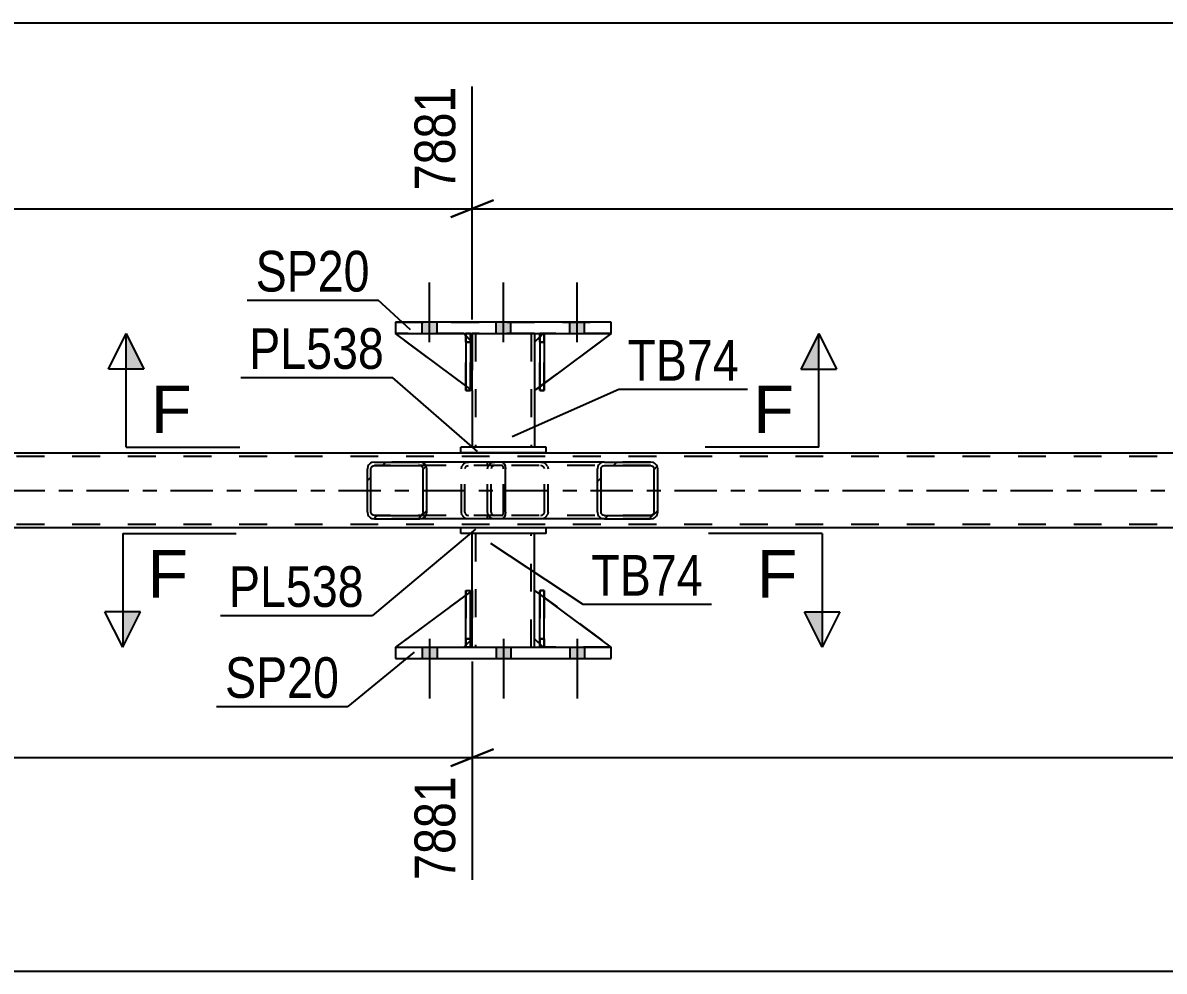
# Model space of a CAD drawing. Header units: millimetres. Extents: x 0 to 841, y 0 to 594.
# Drawn here: x 296.6 to 377.1, y 208.5 to 275.3 of the extents above; entities that cross this region are included whole.
import ezdxf

# ---------------------------------------------------------------- set-up
doc = ezdxf.new("R2010")
doc.units = ezdxf.units.MM
doc.linetypes.add('DXK_LINE_DOT2', pattern=[3.9198, 1.9599, -1.9599])
doc.linetypes.add('DXK_LINE_DOT3', pattern=[5.9187, 2.979, -0.9799, 0.9799, -0.9799])
doc.styles.add('Arial', font='ARIAL.TTF', dxfattribs={"height": 0.2})
doc.styles.add('Arial Narrow', font='ARIALN.TTF', dxfattribs={"height": 0.2})

# ---------------------------------------------------------------- blocks, each defined once
blk = doc.blocks.new('Part-318884321-20923 - 20872')
at = {"color": 7, "linetype": 'DXK_LINE_DOT2'}
for p, q in [((328.305, 249.441), (322.905, 253.441)), ((322.905, 253.441), (327.705, 253.441)), ((327.705, 253.441), (328.305, 252.841)), ((328.305, 252.841), (327.705, 253.441)), ((328.305, 252.841), (328.305, 249.441)), ((328.305, 252.841), (328.305, 252.841)), ((328.305, 252.841), (328.305, 249.441))]:
    blk.add_line(p, q, dxfattribs=at)
blk = doc.blocks.new('Part-318884321-20879 - 20872')
at = {"linetype": 'Continuous'}
h = blk.add_hatch(dxfattribs=at)
h.set_pattern_fill('', scale=0.7, style=0, pattern_type=0)
h.set_pattern_definition([(45, (325.0691, 244.1008), (-1.57154, 1.57154), [])])
h.paths.add_polyline_path([(325.107, 243.917), (325.069, 244.101), (324.96, 244.257), (324.797, 244.361), (324.605, 244.397), (321.42, 244.397), (321.228, 244.361), (321.065, 244.257), (320.956, 244.101), (320.918, 243.917), (320.918, 240.877), (320.956, 240.693), (321.065, 240.538), (321.228, 240.434), (321.42, 240.397), (324.605, 240.397), (324.797, 240.434), (324.96, 240.538), (325.069, 240.693), (325.107, 240.877)])
h.paths.add_polyline_path([(324.837, 240.785), (324.782, 240.707), (324.701, 240.655), (324.605, 240.637), (321.42, 240.637), (321.324, 240.655), (321.243, 240.707), (321.188, 240.785), (321.169, 240.877), (321.169, 243.917), (321.188, 244.009), (321.243, 244.087), (321.324, 244.139), (321.42, 244.157), (324.605, 244.157), (324.701, 244.139), (324.782, 244.087), (324.837, 244.009), (324.856, 243.917), (324.856, 240.877)])
at = {"color": 2, "linetype": 'Continuous'}
for p, q in [((320.956, 244.101), (320.918, 243.917)), ((320.918, 240.877), (320.918, 243.917)), ((321.169, 243.917), (321.188, 244.009)), ((321.169, 240.877), (321.169, 243.917)), ((321.188, 244.009), (321.243, 244.087)), ((321.42, 244.397), (321.228, 244.361)), ((321.243, 244.087), (321.324, 244.139)), ((321.324, 244.139), (321.42, 244.157)), ((321.42, 244.397), (324.605, 244.397)), ((321.42, 244.157), (324.605, 244.157)), ((330.381, 244.397), (324.605, 244.397)), ((324.797, 244.361), (324.605, 244.397)), ((324.605, 244.157), (324.701, 244.139)), ((324.701, 244.139), (324.782, 244.087)), ((324.782, 244.087), (324.837, 244.009)), ((324.837, 244.009), (324.856, 243.917)), ((324.856, 240.877), (324.856, 243.917)), ((325.107, 243.917), (325.069, 244.101)), ((325.107, 240.877), (325.107, 243.917)), ((330.381, 244.397), (330.484, 244.361)), ((330.484, 244.361), (330.572, 244.257)), ((330.572, 244.257), (330.631, 244.101)), ((330.631, 244.101), (330.651, 243.917)), ((330.651, 240.877), (330.651, 243.917)), ((320.918, 240.877), (320.956, 240.693)), ((321.188, 240.785), (321.169, 240.877)), ((321.243, 240.707), (321.188, 240.785)), ((321.324, 240.655), (321.243, 240.707)), ((321.42, 240.637), (321.324, 240.655)), ((321.42, 240.637), (324.605, 240.637)), ((324.701, 240.655), (324.605, 240.637)), ((324.782, 240.707), (324.701, 240.655)), ((324.837, 240.785), (324.782, 240.707)), ((324.856, 240.877), (324.837, 240.785)), ((325.069, 240.693), (325.107, 240.877)), ((330.572, 240.538), (330.484, 240.434)), ((330.631, 240.693), (330.572, 240.538)), ((330.651, 240.877), (330.631, 240.693)), ((321.228, 240.434), (321.42, 240.397)), ((321.42, 240.397), (324.605, 240.397)), ((324.605, 240.397), (324.797, 240.434)), ((330.381, 240.397), (324.605, 240.397)), ((330.484, 240.434), (330.381, 240.397))]:
    blk.add_line(p, q, dxfattribs=at)
at = {"color": 7, "linetype": 'DXK_LINE_DOT2'}
for p, q in [((324.605, 244.397), (321.42, 244.397)), ((330.381, 244.157), (321.42, 244.157)), ((327.543, 243.917), (327.582, 244.101)), ((327.543, 240.877), (327.543, 243.917)), ((327.814, 244.009), (327.795, 243.917)), ((327.795, 240.877), (327.795, 243.917)), ((327.868, 244.087), (327.814, 244.009)), ((327.854, 244.361), (328.046, 244.397)), ((327.868, 244.087), (327.89, 244.101)), ((327.89, 244.101), (327.95, 244.139)), ((327.95, 244.139), (328.046, 244.157)), ((329.388, 244.157), (329.388, 244.397)), ((330.432, 244.139), (330.381, 244.157)), ((330.476, 244.087), (330.432, 244.139)), ((330.506, 244.009), (330.476, 244.087)), ((330.516, 243.917), (330.506, 244.009)), ((330.516, 240.877), (330.516, 243.917)), ((330.381, 240.637), (321.42, 240.637)), ((327.582, 240.693), (327.543, 240.877)), ((327.795, 240.877), (327.814, 240.785)), ((327.814, 240.785), (327.868, 240.707)), ((327.868, 240.707), (327.89, 240.693)), ((327.89, 240.693), (327.95, 240.655)), ((327.95, 240.655), (328.046, 240.637)), ((329.388, 240.397), (329.388, 240.637)), ((330.381, 240.637), (330.432, 240.655)), ((330.432, 240.655), (330.476, 240.707)), ((330.476, 240.707), (330.506, 240.785)), ((330.506, 240.785), (330.516, 240.877)), ((324.605, 240.397), (321.42, 240.397)), ((328.046, 240.397), (327.854, 240.434))]:
    blk.add_line(p, q, dxfattribs=at)
at = {"color": 2, "linetype": 'Continuous'}
for centre, start, end in [((321.406, 243.902), 111.1941, 156.15059), ((324.619, 243.902), 23.84941, 68.8059), ((321.406, 240.892), 203.84941, 248.8059), ((324.619, 240.892), 291.1941, 336.15059)]:
    blk.add_arc(centre, 0.492, start, end, dxfattribs=at)
at = {"color": 7, "linetype": 'DXK_LINE_DOT2'}
for centre, start, end in [((328.032, 243.902), 111.1941, 156.1506), ((328.032, 240.892), 203.84941, 248.8059)]:
    blk.add_arc(centre, 0.492, start, end, dxfattribs=at)
blk = doc.blocks.new('Part-318884321-20880 - 20872')
at = {"linetype": 'Continuous'}
h = blk.add_hatch(dxfattribs=at)
h.set_pattern_fill('', scale=0.7, style=0, pattern_type=0)
h.set_pattern_definition([(45, (341.343, 244.1008), (-1.57154, 1.57154), [])])
h.paths.add_polyline_path([(341.382, 243.917), (341.343, 244.101), (341.232, 244.257), (341.067, 244.361), (340.871, 244.397), (337.636, 244.397), (337.441, 244.361), (337.275, 244.257), (337.164, 244.101), (337.125, 243.917), (337.125, 240.877), (337.164, 240.693), (337.275, 240.538), (337.441, 240.434), (337.636, 240.397), (340.871, 240.397), (341.067, 240.434), (341.232, 240.538), (341.343, 240.693), (341.382, 240.877)])
h.paths.add_polyline_path([(341.107, 240.785), (341.052, 240.707), (340.969, 240.655), (340.871, 240.637), (337.636, 240.637), (337.538, 240.655), (337.455, 240.707), (337.4, 240.785), (337.381, 240.877), (337.381, 243.917), (337.4, 244.009), (337.455, 244.087), (337.538, 244.139), (337.636, 244.157), (340.871, 244.157), (340.969, 244.139), (341.052, 244.087), (341.107, 244.009), (341.127, 243.917), (341.127, 240.877)])
at = {"color": 7, "linetype": 'DXK_LINE_DOT2'}
for p, q in [((329.388, 243.917), (329.427, 244.101)), ((329.388, 240.877), (329.388, 243.917)), ((329.663, 244.009), (329.644, 243.917)), ((329.644, 240.877), (329.644, 243.917)), ((329.718, 244.087), (329.663, 244.009)), ((329.704, 244.361), (329.899, 244.397)), ((329.801, 244.139), (329.718, 244.087)), ((329.899, 244.157), (329.801, 244.139)), ((333.134, 244.397), (329.899, 244.397)), ((340.871, 244.157), (329.899, 244.157)), ((333.134, 244.397), (333.33, 244.361)), ((333.232, 244.139), (333.134, 244.157)), ((333.315, 244.087), (333.232, 244.139)), ((333.37, 244.009), (333.315, 244.087)), ((333.39, 243.917), (333.37, 244.009)), ((333.39, 240.877), (333.39, 243.917)), ((333.606, 244.101), (333.645, 243.917)), ((333.645, 240.877), (333.645, 243.917)), ((340.871, 244.397), (337.636, 244.397)), ((329.427, 240.693), (329.388, 240.877)), ((329.644, 240.877), (329.663, 240.785)), ((329.663, 240.785), (329.718, 240.707)), ((329.718, 240.707), (329.801, 240.655)), ((329.801, 240.655), (329.899, 240.637)), ((340.871, 240.637), (329.899, 240.637)), ((333.134, 240.637), (333.232, 240.655)), ((333.232, 240.655), (333.315, 240.707)), ((333.315, 240.707), (333.37, 240.785)), ((333.37, 240.785), (333.39, 240.877)), ((333.645, 240.877), (333.606, 240.693)), ((329.899, 240.397), (329.704, 240.434)), ((333.134, 240.397), (329.899, 240.397)), ((333.33, 240.434), (333.134, 240.397)), ((340.871, 240.397), (337.636, 240.397))]:
    blk.add_line(p, q, dxfattribs=at)
at = {"color": 2, "linetype": 'Continuous'}
for p, q in [((337.636, 244.397), (330.381, 244.397)), ((337.164, 244.101), (337.125, 243.917)), ((337.125, 240.877), (337.125, 243.917)), ((337.381, 243.917), (337.4, 244.009)), ((337.381, 240.877), (337.381, 243.917)), ((337.4, 244.009), (337.455, 244.087)), ((337.636, 244.397), (337.441, 244.361)), ((337.455, 244.087), (337.538, 244.139)), ((337.538, 244.139), (337.636, 244.157)), ((337.636, 244.397), (340.871, 244.397)), ((337.636, 244.157), (340.871, 244.157)), ((341.067, 244.361), (340.871, 244.397)), ((340.871, 244.157), (340.969, 244.139)), ((340.969, 244.139), (341.052, 244.087)), ((341.052, 244.087), (341.107, 244.009)), ((341.107, 244.009), (341.127, 243.917)), ((341.127, 240.877), (341.127, 243.917)), ((341.382, 243.917), (341.343, 244.101)), ((341.382, 240.877), (341.382, 243.917)), ((337.125, 240.877), (337.164, 240.693)), ((337.4, 240.785), (337.381, 240.877)), ((337.455, 240.707), (337.4, 240.785)), ((337.538, 240.655), (337.455, 240.707)), ((337.636, 240.637), (337.538, 240.655)), ((337.636, 240.637), (340.871, 240.637)), ((340.969, 240.655), (340.871, 240.637)), ((341.052, 240.707), (340.969, 240.655)), ((341.107, 240.785), (341.052, 240.707)), ((341.127, 240.877), (341.107, 240.785)), ((341.343, 240.693), (341.382, 240.877)), ((337.636, 240.397), (330.381, 240.397)), ((337.441, 240.434), (337.636, 240.397)), ((337.636, 240.397), (340.871, 240.397)), ((340.871, 240.397), (341.067, 240.434))]:
    blk.add_line(p, q, dxfattribs=at)
at = {"color": 7, "linetype": 'DXK_LINE_DOT2'}
for centre, start, end in [((329.88, 243.896), 110.75836, 155.68009), ((333.154, 243.896), 24.32, 69.24173), ((329.88, 240.898), 204.32, 249.24173), ((333.154, 240.898), 290.75836, 335.68009)]:
    blk.add_arc(centre, 0.496, start, end, dxfattribs=at)
at = {"color": 2, "linetype": 'Continuous'}
for centre, start, end in [((337.617, 243.896), 110.75836, 155.68009), ((340.891, 243.896), 24.32001, 69.24173), ((337.617, 240.898), 204.32001, 249.24173), ((340.891, 240.898), 290.75836, 335.68009)]:
    blk.add_arc(centre, 0.496, start, end, dxfattribs=at)
blk = doc.blocks.new('Part-318884321-20915 - 20872')
at = {"color": 2, "linetype": 'Continuous'}
for p, q in [((328.305, 253.441), (328.305, 252.841)), ((332.705, 253.441), (332.705, 252.841)), ((328.305, 249.441), (328.305, 245.441)), ((332.705, 249.441), (332.705, 245.441))]:
    blk.add_line(p, q, dxfattribs=at)
at = {"color": 7, "linetype": 'DXK_LINE_DOT2'}
for p, q in [((332.705, 253.441), (328.305, 253.441)), ((328.545, 253.441), (328.545, 245.441)), ((332.465, 253.441), (332.465, 245.441)), ((328.305, 252.841), (328.305, 249.441)), ((332.705, 252.841), (332.705, 249.441)), ((332.705, 245.441), (328.305, 245.441))]:
    blk.add_line(p, q, dxfattribs=at)
blk = doc.blocks.new('Bolt-318884321-20997 - 20872')
at = {"linetype": 'Continuous'}
for points in [[(325.825, 231.361), (324.785, 231.361), (324.785, 230.561), (325.825, 230.561)], [(325.825, 231.361), (324.785, 231.361), (324.785, 230.561), (325.825, 230.561)], [(325.825, 231.361), (324.785, 231.361), (324.785, 230.561), (325.825, 230.561)], [(331.025, 231.361), (329.985, 231.361), (329.985, 230.561), (331.025, 230.561)], [(331.025, 231.361), (329.985, 231.361), (329.985, 230.561), (331.025, 230.561)], [(336.225, 231.361), (335.185, 231.361), (335.185, 230.561), (336.225, 230.561)], [(336.225, 231.361), (335.185, 231.361), (335.185, 230.561), (336.225, 230.561)], [(336.225, 231.361), (335.185, 231.361), (335.185, 230.561), (336.225, 230.561)]]:
    blk.add_hatch(color=1, dxfattribs=at).paths.add_polyline_path(points)
at = {"color": 1, "linetype": 'Continuous'}
for p, q in [((325.305, 231.961), (325.305, 227.761)), ((325.305, 231.961), (325.305, 227.761)), ((325.305, 231.961), (325.305, 227.761)), ((330.505, 231.961), (330.505, 227.761)), ((330.505, 231.961), (330.505, 227.761)), ((335.705, 231.961), (335.705, 227.761)), ((335.705, 231.961), (335.705, 227.761)), ((335.705, 231.961), (335.705, 227.761)), ((324.785, 231.361), (324.785, 230.561)), ((324.785, 231.361), (324.785, 230.561)), ((324.785, 231.361), (324.785, 230.561)), ((325.825, 231.361), (325.825, 230.561)), ((325.825, 231.361), (325.825, 230.561)), ((325.825, 231.361), (325.825, 230.561)), ((329.985, 231.361), (329.985, 230.561)), ((329.985, 231.361), (329.985, 230.561)), ((331.025, 231.361), (331.025, 230.561)), ((331.025, 231.361), (331.025, 230.561)), ((335.185, 231.361), (335.185, 230.561)), ((335.185, 231.361), (335.185, 230.561)), ((335.185, 231.361), (335.185, 230.561)), ((336.225, 231.361), (336.225, 230.561)), ((336.225, 231.361), (336.225, 230.561)), ((336.225, 231.361), (336.225, 230.561))]:
    blk.add_line(p, q, dxfattribs=at)
blk = doc.blocks.new('Part-318884321-20916 - 20872')
at = {"color": 2, "linetype": 'Continuous'}
for p, q in [((333.505, 245.441), (327.505, 245.441)), ((327.505, 245.041), (327.505, 245.441)), ((333.505, 245.041), (333.505, 245.441)), ((333.505, 245.041), (327.505, 245.041))]:
    blk.add_line(p, q, dxfattribs=at)
blk = doc.blocks.new('Part-318884321-20917 - 20872')
at = {"color": 2, "linetype": 'Continuous'}
for p, q in [((333.505, 239.761), (327.505, 239.761)), ((327.505, 239.361), (327.505, 239.761)), ((333.505, 239.361), (333.505, 239.761)), ((333.505, 239.361), (327.505, 239.361))]:
    blk.add_line(p, q, dxfattribs=at)
blk = doc.blocks.new('Part-318884321-20918 - 20872')
at = {"color": 2, "linetype": 'Continuous'}
for p, q in [((328.305, 235.361), (328.305, 239.361)), ((332.705, 235.361), (332.705, 239.361)), ((328.305, 231.361), (328.305, 231.961)), ((332.705, 231.361), (332.705, 231.961))]:
    blk.add_line(p, q, dxfattribs=at)
at = {"color": 7, "linetype": 'DXK_LINE_DOT2'}
for p, q in [((332.705, 239.361), (328.305, 239.361)), ((328.545, 239.361), (328.545, 231.361)), ((332.465, 231.361), (332.465, 239.361)), ((328.305, 231.961), (328.305, 235.361)), ((332.705, 231.961), (332.705, 235.361)), ((328.305, 231.361), (332.705, 231.361))]:
    blk.add_line(p, q, dxfattribs=at)
blk = doc.blocks.new('Part-318884321-20919 - 20872')
at = {"color": 7, "linetype": 'DXK_LINE_DOT2'}
for p, q in [((327.859, 252.841), (327.859, 253.441)), ((327.859, 253.441), (327.859, 253.441)), ((327.859, 253.441), (327.859, 249.441)), ((328.179, 253.441), (327.859, 253.441)), ((328.179, 252.841), (328.179, 253.441)), ((328.179, 249.441), (328.179, 253.441)), ((327.859, 249.441), (327.859, 252.841)), ((327.859, 252.841), (328.179, 252.841)), ((328.179, 252.841), (328.179, 249.441)), ((327.859, 249.441), (328.179, 249.441))]:
    blk.add_line(p, q, dxfattribs=at)
blk = doc.blocks.new('Part-318884321-20920 - 20872')
at = {"color": 7, "linetype": 'DXK_LINE_DOT2'}
for p, q in [((333.058, 252.841), (333.058, 253.441)), ((333.058, 253.441), (333.059, 253.441)), ((333.059, 253.441), (333.058, 249.441)), ((333.379, 253.441), (333.058, 253.441)), ((333.378, 252.841), (333.378, 253.441)), ((333.378, 249.441), (333.379, 253.441)), ((333.058, 249.441), (333.058, 252.841)), ((333.058, 252.841), (333.378, 252.841)), ((333.378, 252.841), (333.378, 249.441)), ((333.058, 249.441), (333.378, 249.441))]:
    blk.add_line(p, q, dxfattribs=at)
blk = doc.blocks.new('Part-318884321-20921 - 20872')
at = {"color": 2, "linetype": 'Continuous'}
for p, q in [((328.179, 253.441), (327.859, 253.441)), ((327.859, 253.441), (327.859, 249.441)), ((328.179, 253.441), (328.179, 253.441)), ((328.179, 253.441), (328.179, 249.441)), ((328.179, 249.441), (327.859, 249.441))]:
    blk.add_line(p, q, dxfattribs=at)
at = {"color": 7, "linetype": 'DXK_LINE_DOT2'}
for p, q in [((327.859, 252.841), (327.859, 253.441)), ((328.179, 252.841), (328.179, 253.441)), ((328.179, 253.441), (328.179, 253.441)), ((328.179, 252.841), (327.859, 252.841)), ((327.859, 252.841), (327.859, 249.441)), ((328.179, 249.441), (328.179, 252.841))]:
    blk.add_line(p, q, dxfattribs=at)
blk = doc.blocks.new('Part-318884321-20922 - 20872')
at = {"color": 2, "linetype": 'Continuous'}
for p, q in [((333.379, 253.441), (333.059, 253.441)), ((333.059, 253.441), (333.059, 249.441)), ((333.379, 253.441), (333.379, 253.441)), ((333.379, 253.441), (333.379, 249.441)), ((333.379, 249.441), (333.059, 249.441))]:
    blk.add_line(p, q, dxfattribs=at)
at = {"color": 7, "linetype": 'DXK_LINE_DOT2'}
for p, q in [((333.059, 252.841), (333.059, 253.441)), ((333.379, 252.841), (333.379, 253.441)), ((333.379, 253.441), (333.379, 253.441)), ((333.379, 252.841), (333.059, 252.841)), ((333.059, 252.841), (333.059, 249.441)), ((333.379, 249.441), (333.379, 252.841))]:
    blk.add_line(p, q, dxfattribs=at)
blk = doc.blocks.new('Part-318884321-20924 - 20872')
at = {"color": 2, "linetype": 'Continuous'}
for p, q in [((327.859, 249.772), (322.905, 253.441)), ((327.859, 253.287), (327.705, 253.441)), ((328.305, 252.841), (328.179, 252.967)), ((328.305, 252.841), (328.305, 252.841)), ((328.305, 249.441), (328.305, 252.841)), ((328.179, 249.534), (328.305, 249.441)), ((328.305, 249.441), (328.305, 249.441))]:
    blk.add_line(p, q, dxfattribs=at)
at = {"color": 7, "linetype": 'DXK_LINE_DOT2'}
for p, q in [((327.705, 253.441), (322.905, 253.441)), ((327.705, 253.441), (328.305, 252.841)), ((328.179, 252.967), (327.859, 253.287)), ((328.305, 252.841), (328.305, 249.441)), ((328.179, 249.534), (327.859, 249.772))]:
    blk.add_line(p, q, dxfattribs=at)
blk = doc.blocks.new('Part-318884321-20925 - 20872')
at = {"color": 7, "linetype": 'DXK_LINE_DOT2'}
for p, q in [((333.305, 253.441), (332.705, 252.841)), ((332.705, 249.441), (338.105, 253.441)), ((338.105, 253.441), (333.305, 253.441)), ((332.705, 252.841), (332.705, 249.441))]:
    blk.add_line(p, q, dxfattribs=at)
blk = doc.blocks.new('Part-318884321-20926 - 20872')
at = {"color": 7, "linetype": 'DXK_LINE_DOT2'}
for p, q in [((333.305, 253.441), (333.059, 253.195)), ((338.105, 253.441), (333.305, 253.441)), ((333.379, 249.94), (333.059, 249.703))]:
    blk.add_line(p, q, dxfattribs=at)
at = {"color": 2, "linetype": 'Continuous'}
for p, q in [((338.105, 253.441), (333.379, 249.94)), ((333.059, 253.195), (332.705, 252.841)), ((332.705, 252.841), (332.705, 249.441)), ((333.059, 249.703), (332.705, 249.441))]:
    blk.add_line(p, q, dxfattribs=at)
blk = doc.blocks.new('Part-318884321-20927 - 20872')
at = {"color": 7, "linetype": 'DXK_LINE_DOT2'}
for p, q in [((327.859, 235.361), (328.179, 235.361)), ((327.859, 231.961), (327.859, 235.361)), ((327.859, 235.361), (327.859, 231.361)), ((328.179, 235.361), (328.179, 231.961)), ((328.179, 231.361), (328.179, 235.267)), ((328.179, 231.961), (327.859, 231.961)), ((327.859, 231.361), (327.859, 231.961)), ((328.179, 231.961), (328.179, 231.361)), ((328.179, 231.361), (327.859, 231.361)), ((328.179, 231.361), (328.179, 231.361))]:
    blk.add_line(p, q, dxfattribs=at)
blk = doc.blocks.new('Part-318884321-20928 - 20872')
at = {"color": 7, "linetype": 'DXK_LINE_DOT2'}
for p, q in [((333.378, 235.361), (333.058, 235.361)), ((333.058, 231.961), (333.058, 235.361)), ((333.058, 235.361), (333.059, 231.361)), ((333.378, 235.361), (333.378, 231.961)), ((333.379, 231.361), (333.378, 235.361)), ((333.378, 231.961), (333.058, 231.961)), ((333.058, 231.361), (333.058, 231.961)), ((333.378, 231.961), (333.378, 231.361)), ((333.379, 231.361), (333.058, 231.361)), ((333.378, 231.361), (333.379, 231.361))]:
    blk.add_line(p, q, dxfattribs=at)
blk = doc.blocks.new('Part-318884321-20929 - 20872')
at = {"color": 2, "linetype": 'Continuous'}
for p, q in [((327.859, 231.361), (327.859, 235.361)), ((327.859, 235.361), (328.179, 235.361)), ((328.179, 231.361), (328.179, 235.361)), ((327.859, 231.361), (327.859, 231.361)), ((328.179, 231.361), (327.859, 231.361))]:
    blk.add_line(p, q, dxfattribs=at)
at = {"color": 7, "linetype": 'DXK_LINE_DOT2'}
for p, q in [((327.859, 235.361), (327.859, 231.961)), ((328.179, 231.961), (328.179, 235.361)), ((327.859, 231.961), (327.859, 231.361)), ((327.859, 231.961), (328.179, 231.961)), ((328.179, 231.361), (328.179, 231.961)), ((328.179, 231.361), (328.179, 231.361))]:
    blk.add_line(p, q, dxfattribs=at)
blk = doc.blocks.new('Part-318884321-20930 - 20872')
at = {"color": 2, "linetype": 'Continuous'}
for p, q in [((333.059, 231.361), (333.059, 235.361)), ((333.059, 235.361), (333.379, 235.361)), ((333.379, 231.361), (333.379, 235.361)), ((333.059, 231.361), (333.059, 231.361)), ((333.379, 231.361), (333.059, 231.361))]:
    blk.add_line(p, q, dxfattribs=at)
at = {"color": 7, "linetype": 'DXK_LINE_DOT2'}
for p, q in [((333.059, 235.361), (333.059, 231.961)), ((333.379, 231.961), (333.379, 235.361)), ((333.059, 231.961), (333.059, 231.361)), ((333.059, 231.961), (333.379, 231.961)), ((333.379, 231.361), (333.379, 231.961)), ((333.379, 231.361), (333.379, 231.361))]:
    blk.add_line(p, q, dxfattribs=at)
blk = doc.blocks.new('Part-318884321-20931 - 20872')
at = {"color": 7, "linetype": 'DXK_LINE_DOT2'}
for p, q in [((328.305, 235.361), (322.905, 231.361)), ((328.305, 231.961), (328.305, 235.361)), ((328.305, 235.361), (328.305, 231.961)), ((327.705, 231.361), (328.305, 231.961)), ((328.305, 231.961), (327.705, 231.361)), ((328.305, 231.961), (328.305, 231.961)), ((322.905, 231.361), (327.705, 231.361))]:
    blk.add_line(p, q, dxfattribs=at)
blk = doc.blocks.new('Part-318884321-20932 - 20872')
at = {"color": 2, "linetype": 'Continuous'}
for p, q in [((327.859, 235.03), (322.905, 231.361)), ((328.305, 235.361), (328.179, 235.267)), ((328.305, 231.961), (328.305, 235.361)), ((328.305, 231.961), (328.179, 231.835)), ((328.305, 231.961), (328.305, 231.961)), ((327.859, 231.515), (327.705, 231.361))]:
    blk.add_line(p, q, dxfattribs=at)
at = {"color": 7, "linetype": 'DXK_LINE_DOT2'}
for p, q in [((328.179, 235.267), (327.859, 235.03)), ((328.305, 231.961), (328.305, 235.361)), ((328.305, 231.961), (327.705, 231.361)), ((328.179, 231.835), (327.859, 231.515)), ((322.905, 231.361), (327.705, 231.361))]:
    blk.add_line(p, q, dxfattribs=at)
blk = doc.blocks.new('Part-318884321-20933 - 20872')
at = {"color": 7, "linetype": 'DXK_LINE_DOT2'}
for p, q in [((332.705, 231.961), (332.705, 235.361)), ((332.705, 235.361), (338.105, 231.361)), ((333.305, 231.361), (332.705, 231.961)), ((338.105, 231.361), (333.305, 231.361))]:
    blk.add_line(p, q, dxfattribs=at)
blk = doc.blocks.new('Part-318884321-20934 - 20872')
at = {"color": 2, "linetype": 'Continuous'}
for p, q in [((332.705, 231.961), (332.705, 235.361)), ((333.059, 235.099), (332.705, 235.361)), ((338.105, 231.361), (333.379, 234.862)), ((333.059, 231.607), (332.705, 231.961))]:
    blk.add_line(p, q, dxfattribs=at)
at = {"color": 7, "linetype": 'DXK_LINE_DOT2'}
for p, q in [((333.379, 234.862), (333.059, 235.099)), ((333.305, 231.361), (333.059, 231.607)), ((338.105, 231.361), (333.305, 231.361)), ((338.105, 231.361), (338.105, 231.361)), ((338.105, 231.361), (338.105, 231.361))]:
    blk.add_line(p, q, dxfattribs=at)
blk = doc.blocks.new('Part-318884321-20935 - 20872')
at = {"color": 2, "linetype": 'Continuous'}
for p, q in [((338.105, 254.241), (322.905, 254.241)), ((322.905, 254.241), (322.905, 253.441)), ((338.105, 253.441), (338.105, 254.241)), ((322.905, 253.441), (338.105, 253.441))]:
    blk.add_line(p, q, dxfattribs=at)
at = {"color": 7, "linetype": 'DXK_LINE_DOT2'}
for p, q in [((322.905, 254.241), (338.105, 254.241)), ((322.905, 253.441), (338.105, 253.441))]:
    blk.add_line(p, q, dxfattribs=at)
blk = doc.blocks.new('Part-318884321-20936 - 20872')
at = {"color": 2, "linetype": 'Continuous'}
for p, q in [((322.905, 231.361), (322.905, 230.561)), ((322.905, 231.361), (338.105, 231.361)), ((338.105, 230.561), (338.105, 231.361)), ((322.905, 230.561), (338.105, 230.561))]:
    blk.add_line(p, q, dxfattribs=at)
at = {"color": 7, "linetype": 'DXK_LINE_DOT2'}
for p, q in [((322.905, 231.361), (338.105, 231.361)), ((322.905, 230.561), (338.105, 230.561))]:
    blk.add_line(p, q, dxfattribs=at)
blk = doc.blocks.new('Part-318884321-20988 - 20872')
at = {"color": 2, "linetype": 'Continuous'}
for p, q in [((733.265, 245.037), (64.386, 245.037)), ((327.505, 239.757), (163.237, 239.757)), ((582.908, 239.757), (333.505, 239.757))]:
    blk.add_line(p, q, dxfattribs=at)
at = {"color": 7, "linetype": 'DXK_LINE_DOT2'}
for p, q in [((733.265, 244.797), (64.386, 244.797)), ((733.265, 239.997), (64.386, 239.997)), ((333.505, 239.757), (327.505, 239.757))]:
    blk.add_line(p, q, dxfattribs=at)
at = {"color": 7, "linetype": 'DXK_LINE_DOT3'}
blk.add_line((64.386, 242.397), (733.265, 242.397), dxfattribs=at)
blk = doc.blocks.new('Bolt-318884321-20996 - 20872')
at = {"linetype": 'Continuous'}
for points in [[(324.785, 253.441), (325.825, 253.441), (325.825, 254.241), (324.785, 254.241)], [(324.785, 253.441), (325.825, 253.441), (325.825, 254.241), (324.785, 254.241)], [(324.785, 253.441), (325.825, 253.441), (325.825, 254.241), (324.785, 254.241)], [(329.985, 253.441), (331.025, 253.441), (331.025, 254.241), (329.985, 254.241)], [(329.985, 253.441), (331.025, 253.441), (331.025, 254.241), (329.985, 254.241)], [(335.185, 253.441), (336.225, 253.441), (336.225, 254.241), (335.185, 254.241)], [(335.185, 253.441), (336.225, 253.441), (336.225, 254.241), (335.185, 254.241)], [(335.185, 253.441), (336.225, 253.441), (336.225, 254.241), (335.185, 254.241)]]:
    blk.add_hatch(color=1, dxfattribs=at).paths.add_polyline_path(points)
at = {"color": 1, "linetype": 'Continuous'}
for p, q in [((325.305, 252.841), (325.305, 257.041)), ((325.305, 252.841), (325.305, 257.041)), ((325.305, 252.841), (325.305, 257.041)), ((330.505, 252.841), (330.505, 257.041)), ((330.505, 252.841), (330.505, 257.041)), ((335.705, 252.841), (335.705, 257.041)), ((335.705, 252.841), (335.705, 257.041)), ((335.705, 252.841), (335.705, 257.041)), ((324.785, 253.441), (324.785, 254.241)), ((324.785, 253.441), (324.785, 254.241)), ((324.785, 253.441), (324.785, 254.241)), ((325.825, 253.441), (325.825, 254.241)), ((325.825, 253.441), (325.825, 254.241)), ((325.825, 253.441), (325.825, 254.241)), ((329.985, 253.441), (329.985, 254.241)), ((329.985, 253.441), (329.985, 254.241)), ((331.025, 253.441), (331.025, 254.241)), ((331.025, 253.441), (331.025, 254.241)), ((335.185, 253.441), (335.185, 254.241)), ((335.185, 253.441), (335.185, 254.241)), ((335.185, 253.441), (335.185, 254.241)), ((336.225, 253.441), (336.225, 254.241)), ((336.225, 253.441), (336.225, 254.241)), ((336.225, 253.441), (336.225, 254.241))]:
    blk.add_line(p, q, dxfattribs=at)
blk = doc.blocks.new('StraightDimension-318884321-24164 - 20872')
at = {"color": 7, "linetype": 'Continuous'}
for p, q in [((328.305, 254.441), (328.305, 270.85)), ((329.805, 262.837), (326.805, 261.637)), ((328.305, 262.237), (583.708, 262.237))]:
    blk.add_line(p, q, dxfattribs=at)
blk = doc.blocks.new('StraightDimension-318884321-24165 - 20872')
at = {"color": 7, "linetype": 'Continuous'}
for p, q in [((328.305, 254.441), (328.305, 270.85)), ((158.036, 262.237), (328.305, 262.237)), ((326.805, 261.637), (329.805, 262.837))]:
    blk.add_line(p, q, dxfattribs=at)
at = {"color": 0, "linetype": 'Continuous'}
blk.add_wipeout([(327.705, 271.45), (323.505, 271.45), (323.505, 262.937), (327.705, 262.937)], dxfattribs=at)
at = {"color": 3, "linetype": 'Continuous', "style": 'Arial Narrow'}
blk.add_text('7881', height=2.8633, rotation=90.00021, dxfattribs=at).set_placement((327.105, 263.537))
blk = doc.blocks.new('StraightDimension-318884321-24193 - 20872')
at = {"color": 7, "linetype": 'Continuous'}
blk.add_line((54.166, 275.329), (733.265, 275.329), dxfattribs=at)
blk = doc.blocks.new('StraightDimension-318884321-24224 - 20872')
at = {"color": 7, "linetype": 'Continuous'}
for p, q in [((328.305, 230.361), (328.305, 214.976)), ((329.805, 224.189), (326.805, 222.989)), ((328.305, 223.589), (583.708, 223.589))]:
    blk.add_line(p, q, dxfattribs=at)
blk = doc.blocks.new('StraightDimension-318884321-24225 - 20872')
at = {"color": 7, "linetype": 'Continuous'}
for p, q in [((328.305, 230.361), (328.305, 214.976)), ((158.037, 223.589), (328.305, 223.589)), ((326.805, 222.989), (329.805, 224.189))]:
    blk.add_line(p, q, dxfattribs=at)
at = {"color": 0, "linetype": 'Continuous'}
blk.add_wipeout([(327.705, 222.889), (323.505, 222.889), (323.505, 214.376), (327.705, 214.376)], dxfattribs=at)
at = {"color": 3, "linetype": 'Continuous', "style": 'Arial Narrow'}
blk.add_text('7881', height=2.8633, rotation=90.00021, dxfattribs=at).set_placement((327.105, 214.976))
blk = doc.blocks.new('StraightDimension-318884321-24252 - 20872')
at = {"color": 7, "linetype": 'Continuous'}
blk.add_line((53.526, 208.549), (733.905, 208.549), dxfattribs=at)
blk = doc.blocks.new('Mark-318884321-24334 - 20872')
at = {"color": 30, "linetype": 'Continuous'}
for p, q in [((329.582, 238.697), (336.099, 234.389)), ((336.099, 234.389), (345.154, 234.389))]:
    blk.add_line(p, q, dxfattribs=at)
at = {"color": 0}
blk.add_wipeout([(344.554, 234.989), (344.554, 237.989), (336.699, 237.989), (336.699, 234.989)], dxfattribs=at)
blk.add_wipeout([(344.554, 234.989), (344.554, 237.989), (336.699, 237.989), (336.699, 234.989)], dxfattribs=at)
at = {"color": 3, "style": 'Arial Narrow'}
blk.add_text('TB74', height=2.8633, dxfattribs=at).set_placement((336.699, 234.989))
blk = doc.blocks.new('SectionMark-318884321-26286 - 20872')
at = {"linetype": 'Continuous'}
for points in [[(303.679, 233.861), (304.929, 233.861), (303.679, 231.361)], [(351.71, 233.861), (352.96, 233.861), (352.96, 231.361)]]:
    blk.add_hatch(color=6, dxfattribs=at).paths.add_polyline_path(points)
at = {"color": 6, "linetype": 'Continuous'}
for p, q in [((303.679, 239.361), (311.679, 239.361)), ((303.679, 239.361), (303.679, 231.361)), ((352.96, 239.361), (344.96, 239.361)), ((352.96, 239.361), (352.96, 231.361)), ((303.679, 231.361), (302.429, 233.861)), ((304.929, 233.861), (302.429, 233.861)), ((303.679, 231.361), (304.929, 233.861)), ((351.71, 233.861), (354.21, 233.861)), ((352.96, 231.361), (351.71, 233.861)), ((354.21, 233.861), (352.96, 231.361))]:
    blk.add_line(p, q, dxfattribs=at)
at = {"color": 0, "linetype": 'Continuous'}
for points in [[(308.279, 234.861), (308.279, 238.361), (305.429, 238.361), (305.429, 234.861)], [(351.21, 234.861), (351.21, 238.361), (348.359, 238.361), (348.359, 234.861)]]:
    blk.add_wipeout(points, dxfattribs=at)
at = {"color": 3, "linetype": 'Continuous', "style": 'Arial'}
for p in [(305.429, 234.861), (348.359, 234.861)]:
    blk.add_text('F', height=3.343, dxfattribs=at).set_placement(p)
blk = doc.blocks.new('Mark-318884321-24340 - 20872')
at = {"color": 30, "linetype": 'Continuous'}
for p in [(324.206, 231.011), (310.292, 227.193)]:
    blk.add_line(p, (319.531, 227.193), dxfattribs=at)
at = {"color": 0}
blk.add_wipeout([(318.931, 227.793), (318.931, 230.793), (310.892, 230.793), (310.892, 227.793)], dxfattribs=at)
blk.add_wipeout([(318.931, 227.793), (318.931, 230.793), (310.892, 230.793), (310.892, 227.793)], dxfattribs=at)
at = {"color": 3, "style": 'Arial Narrow'}
blk.add_text('SP20', height=2.8633, dxfattribs=at).set_placement((310.892, 227.793))
blk = doc.blocks.new('Mark-318884321-24325 - 20872')
at = {"color": 30, "linetype": 'Continuous'}
for p, q in [((331.113, 246.209), (338.643, 249.532)), ((338.643, 249.532), (347.698, 249.532))]:
    blk.add_line(p, q, dxfattribs=at)
at = {"color": 0}
blk.add_wipeout([(347.098, 250.132), (347.098, 253.132), (339.243, 253.132), (339.243, 250.132)], dxfattribs=at)
blk.add_wipeout([(347.098, 250.132), (347.098, 253.132), (339.243, 253.132), (339.243, 250.132)], dxfattribs=at)
at = {"color": 3, "style": 'Arial Narrow'}
blk.add_text('TB74', height=2.8633, dxfattribs=at).set_placement((339.243, 250.132))
blk = doc.blocks.new('Mark-318884321-24328 - 20872')
at = {"color": 30, "linetype": 'Continuous'}
for p in [(311.993, 250.364), (328.684, 245.154)]:
    blk.add_line(p, (322.697, 250.364), dxfattribs=at)
at = {"color": 0}
blk.add_wipeout([(322.097, 250.964), (322.097, 253.964), (312.593, 253.964), (312.593, 250.964)], dxfattribs=at)
blk.add_wipeout([(322.097, 250.964), (322.097, 253.964), (312.593, 253.964), (312.593, 250.964)], dxfattribs=at)
at = {"color": 3, "style": 'Arial Narrow'}
blk.add_text('PL538', height=2.8633, dxfattribs=at).set_placement((312.593, 250.964))
blk = doc.blocks.new('Mark-318884321-24331 - 20872')
at = {"color": 30, "linetype": 'Continuous'}
for p in [(328.546, 239.669), (310.566, 233.6)]:
    blk.add_line(p, (321.27, 233.6), dxfattribs=at)
at = {"color": 0}
blk.add_wipeout([(320.67, 234.2), (320.67, 237.2), (311.166, 237.2), (311.166, 234.2)], dxfattribs=at)
blk.add_wipeout([(320.67, 234.2), (320.67, 237.2), (311.166, 237.2), (311.166, 234.2)], dxfattribs=at)
at = {"color": 3, "style": 'Arial Narrow'}
blk.add_text('PL538', height=2.8633, dxfattribs=at).set_placement((311.166, 234.2))
blk = doc.blocks.new('Mark-318884321-24337 - 20872')
at = {"color": 30, "linetype": 'Continuous'}
for p in [(312.445, 255.808), (323.95, 253.702)]:
    blk.add_line(p, (321.684, 255.808), dxfattribs=at)
at = {"color": 0}
blk.add_wipeout([(321.084, 256.408), (321.084, 259.408), (313.045, 259.408), (313.045, 256.408)], dxfattribs=at)
blk.add_wipeout([(321.084, 256.408), (321.084, 259.408), (313.045, 259.408), (313.045, 256.408)], dxfattribs=at)
at = {"color": 3, "style": 'Arial Narrow'}
blk.add_text('SP20', height=2.8633, dxfattribs=at).set_placement((313.045, 256.408))
blk = doc.blocks.new('SectionMark-318884321-26283 - 20872')
at = {"linetype": 'Continuous'}
for points in [[(305.177, 250.941), (303.927, 250.941), (303.927, 253.441)], [(352.717, 250.941), (351.467, 250.941), (352.717, 253.441)]]:
    blk.add_hatch(color=6, dxfattribs=at).paths.add_polyline_path(points)
at = {"color": 6, "linetype": 'Continuous'}
for p, q in [((302.677, 250.941), (303.927, 253.441)), ((303.927, 245.441), (303.927, 253.441)), ((303.927, 253.441), (305.177, 250.941)), ((352.717, 253.441), (351.467, 250.941)), ((352.717, 245.441), (352.717, 253.441)), ((352.717, 253.441), (353.967, 250.941)), ((305.177, 250.941), (302.677, 250.941)), ((351.467, 250.941), (353.967, 250.941)), ((303.927, 245.441), (311.927, 245.441)), ((352.717, 245.441), (344.717, 245.441))]:
    blk.add_line(p, q, dxfattribs=at)
at = {"color": 0, "linetype": 'Continuous'}
for points in [[(308.527, 246.441), (308.527, 249.941), (305.677, 249.941), (305.677, 246.441)], [(350.967, 246.441), (350.967, 249.941), (348.116, 249.941), (348.116, 246.441)]]:
    blk.add_wipeout(points, dxfattribs=at)
at = {"color": 3, "linetype": 'Continuous', "style": 'Arial'}
for p in [(305.677, 246.441), (348.116, 246.441)]:
    blk.add_text('F', height=3.343, dxfattribs=at).set_placement(p)

msp = doc.modelspace()

# ---------------------------------------------------------------- block references
for name in ['Bolt-318884321-20996 - 20872', 'Part-318884321-20935 - 20872', 'Part-318884321-20923 - 20872', 'Part-318884321-20924 - 20872', 'Part-318884321-20919 - 20872', 'Part-318884321-20921 - 20872', 'Part-318884321-20915 - 20872', 'Part-318884321-20925 - 20872', 'Part-318884321-20926 - 20872', 'Part-318884321-20920 - 20872', 'Part-318884321-20922 - 20872', 'Part-318884321-20988 - 20872', 'Part-318884321-20916 - 20872', 'Part-318884321-20879 - 20872', 'Part-318884321-20880 - 20872', 'Part-318884321-20917 - 20872', 'Part-318884321-20918 - 20872', 'Part-318884321-20931 - 20872', 'Part-318884321-20932 - 20872', 'Part-318884321-20927 - 20872', 'Part-318884321-20929 - 20872', 'Part-318884321-20933 - 20872', 'Part-318884321-20934 - 20872', 'Part-318884321-20928 - 20872', 'Part-318884321-20930 - 20872', 'Bolt-318884321-20997 - 20872', 'Part-318884321-20936 - 20872']:
    msp.add_blockref(name, (0, 0))

# ---------------------------------------------------------------- next in the draw order: block references
for name in ['StraightDimension-318884321-24164 - 20872', 'StraightDimension-318884321-24224 - 20872']:
    msp.add_blockref(name, (0, 0))

# ---------------------------------------------------------------- next in the draw order: block references
for name in ['StraightDimension-318884321-24165 - 20872', 'StraightDimension-318884321-24225 - 20872']:
    msp.add_blockref(name, (0, 0))

# ---------------------------------------------------------------- next in the draw order: block references
for name in ['StraightDimension-318884321-24193 - 20872', 'StraightDimension-318884321-24252 - 20872']:
    msp.add_blockref(name, (0, 0))

# ---------------------------------------------------------------- next in the draw order: block references
for name in ['Mark-318884321-24328 - 20872', 'Mark-318884321-24325 - 20872', 'Mark-318884321-24334 - 20872']:
    msp.add_blockref(name, (0, 0))

# ---------------------------------------------------------------- next in the draw order: block references
for name in ['Mark-318884321-24337 - 20872', 'SectionMark-318884321-26286 - 20872']:
    msp.add_blockref(name, (0, 0))

# ---------------------------------------------------------------- next in the draw order: block references
for name in ['SectionMark-318884321-26283 - 20872', 'Mark-318884321-24331 - 20872', 'Mark-318884321-24340 - 20872']:
    msp.add_blockref(name, (0, 0))

doc.saveas('drawing.dxf')
